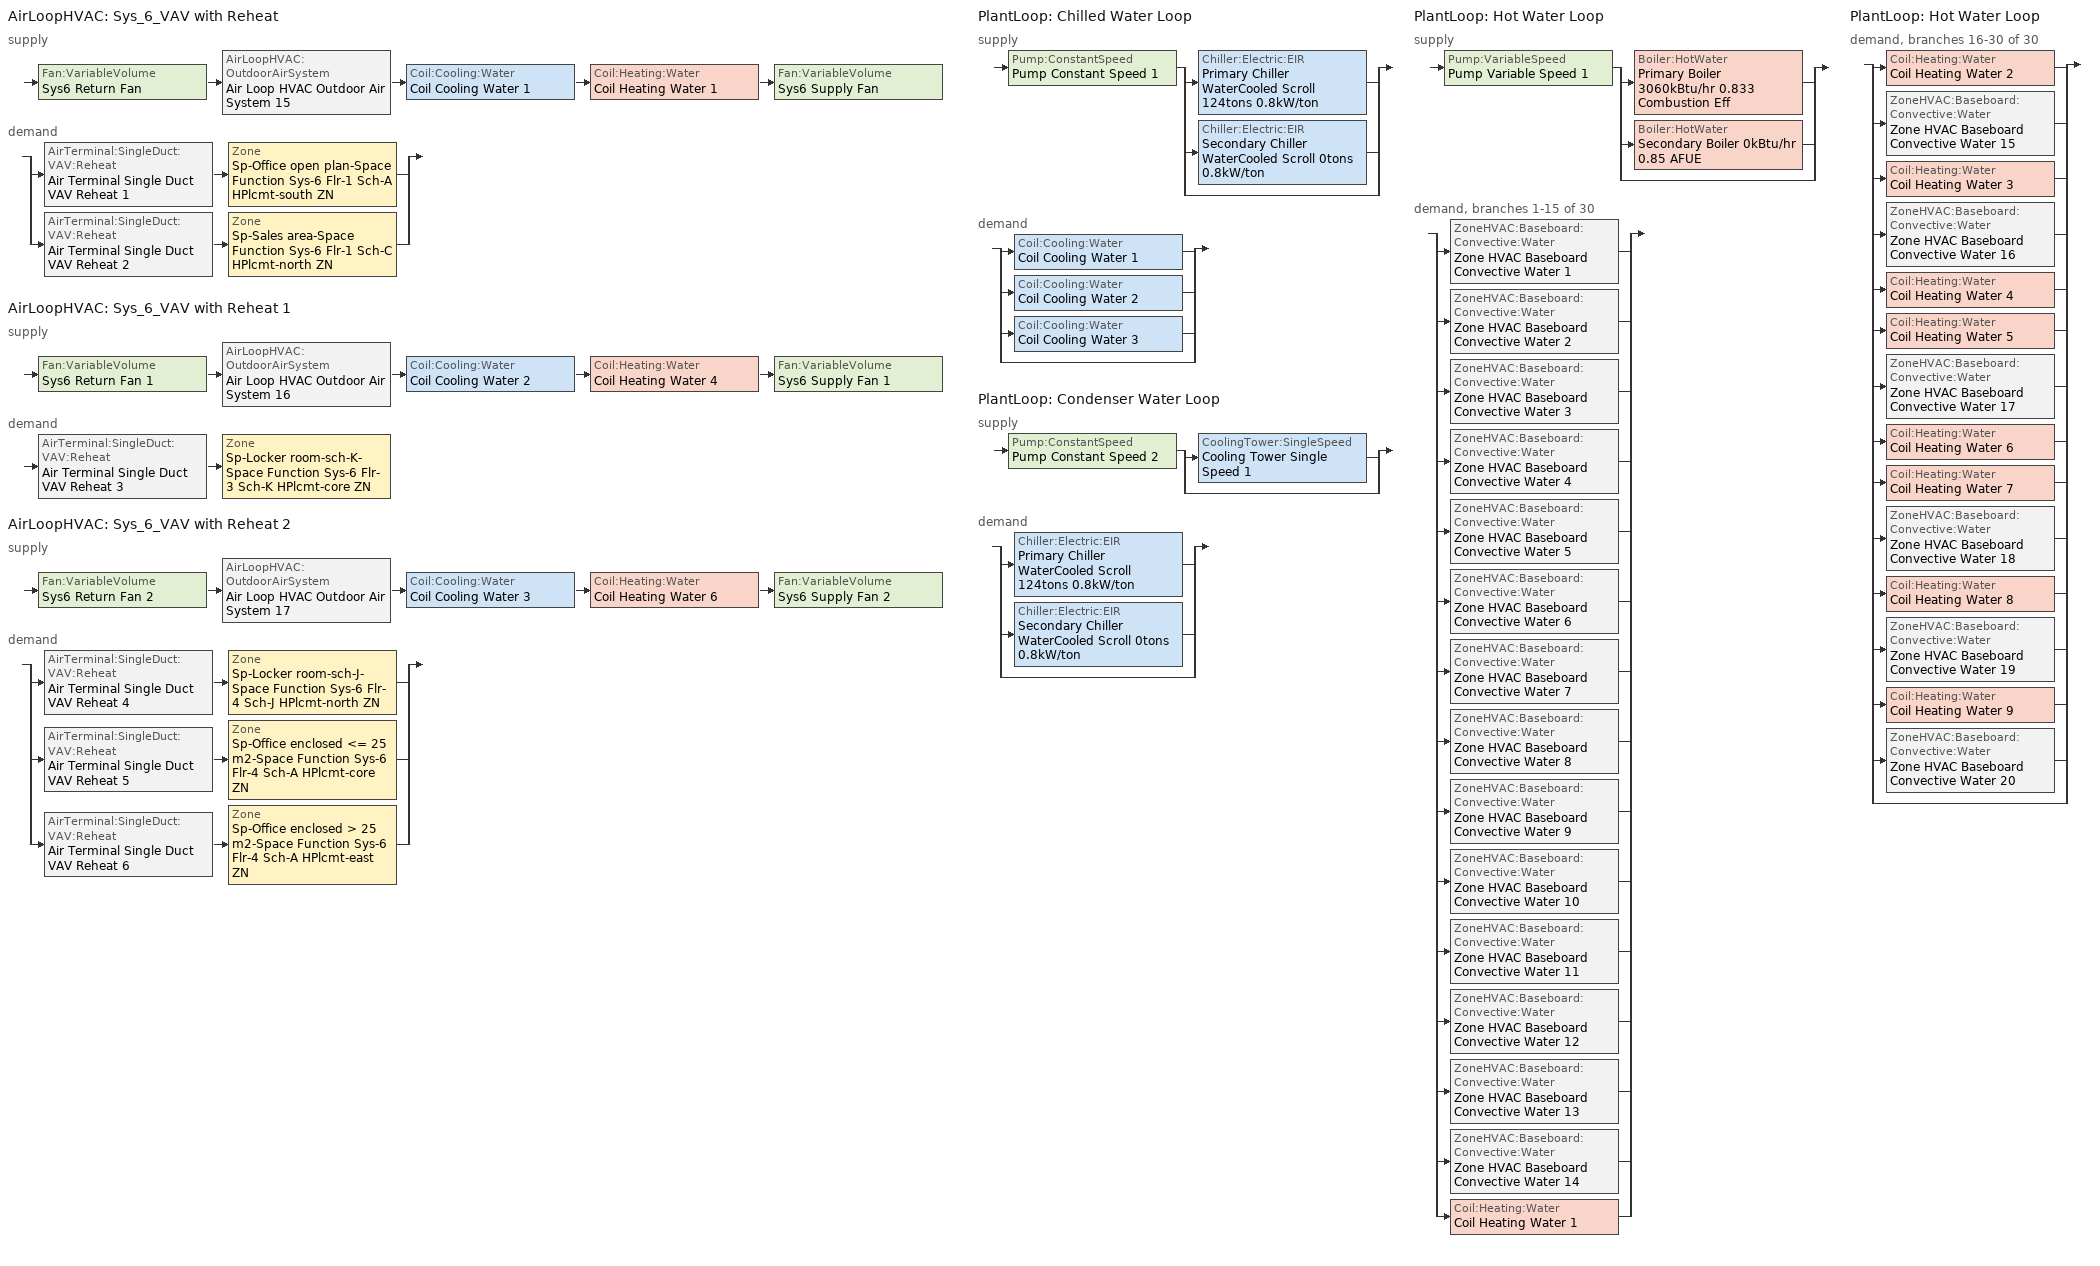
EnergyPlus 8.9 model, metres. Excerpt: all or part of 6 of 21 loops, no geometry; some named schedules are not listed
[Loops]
AirLoopHVAC 'Sys_6_VAV with Reheat'
 supply: Fan:VariableVolume 'Sys6 Return Fan' > AirLoopHVAC:OutdoorAirSystem 'Air Loop HVAC Outdoor Air System 15' > Coil:Cooling:Water 'Coil Cooling Water 1' > Coil:Heating:Water 'Coil Heating Water 1' > Fan:VariableVolume 'Sys6 Supply Fan'
 demand: split
  | AirTerminal:SingleDuct:VAV:Reheat 'Air Terminal Single Duct VAV Reheat 1' > Zone 'Sp-Office open plan-Space Function Sys-6 Flr-1 Sch-A HPlcmt-south ZN'
  | AirTerminal:SingleDuct:VAV:Reheat 'Air Terminal Single Duct VAV Reheat 2' > Zone 'Sp-Sales area-Space Function Sys-6 Flr-1 Sch-C HPlcmt-north ZN'
AirLoopHVAC 'Sys_6_VAV with Reheat 1'
 supply: Fan:VariableVolume 'Sys6 Return Fan 1' > AirLoopHVAC:OutdoorAirSystem 'Air Loop HVAC Outdoor Air System 16' > Coil:Cooling:Water 'Coil Cooling Water 2' > Coil:Heating:Water 'Coil Heating Water 4' > Fan:VariableVolume 'Sys6 Supply Fan 1'
 demand: AirTerminal:SingleDuct:VAV:Reheat 'Air Terminal Single Duct VAV Reheat 3' > Zone 'Sp-Locker room-sch-K-Space Function Sys-6 Flr-3 Sch-K HPlcmt-core ZN'
AirLoopHVAC 'Sys_6_VAV with Reheat 2'
 supply: Fan:VariableVolume 'Sys6 Return Fan 2' > AirLoopHVAC:OutdoorAirSystem 'Air Loop HVAC Outdoor Air System 17' > Coil:Cooling:Water 'Coil Cooling Water 3' > Coil:Heating:Water 'Coil Heating Water 6' > Fan:VariableVolume 'Sys6 Supply Fan 2'
 demand: split
  | AirTerminal:SingleDuct:VAV:Reheat 'Air Terminal Single Duct VAV Reheat 4' > Zone 'Sp-Locker room-sch-J-Space Function Sys-6 Flr-4 Sch-J HPlcmt-north ZN'
  | AirTerminal:SingleDuct:VAV:Reheat 'Air Terminal Single Duct VAV Reheat 5' > Zone 'Sp-Office enclosed <= 25 m2-Space Function Sys-6 Flr-4 Sch-A HPlcmt-core ZN'
  | AirTerminal:SingleDuct:VAV:Reheat 'Air Terminal Single Duct VAV Reheat 6' > Zone 'Sp-Office enclosed > 25 m2-Space Function Sys-6 Flr-4 Sch-A HPlcmt-east ZN'
PlantLoop 'Chilled Water Loop'
 supply: Pump:ConstantSpeed 'Pump Constant Speed 1' > split
  | Chiller:Electric:EIR 'Primary Chiller WaterCooled Scroll 124tons 0.8kW/ton'
  | Chiller:Electric:EIR 'Secondary Chiller WaterCooled Scroll 0tons 0.8kW/ton'
  | bypass
 demand: split
  | Coil:Cooling:Water 'Coil Cooling Water 1'
  | Coil:Cooling:Water 'Coil Cooling Water 2'
  | Coil:Cooling:Water 'Coil Cooling Water 3'
  | bypass
PlantLoop 'Condenser Water Loop'
 supply: Pump:ConstantSpeed 'Pump Constant Speed 2' > split
  | CoolingTower:SingleSpeed 'Cooling Tower Single Speed 1'
  | bypass
 demand: split
  | Chiller:Electric:EIR 'Primary Chiller WaterCooled Scroll 124tons 0.8kW/ton'
  | Chiller:Electric:EIR 'Secondary Chiller WaterCooled Scroll 0tons 0.8kW/ton'
  | bypass
PlantLoop 'Hot Water Loop'
 supply: Pump:VariableSpeed 'Pump Variable Speed 1' > split
  | Boiler:HotWater 'Primary Boiler 3060kBtu/hr 0.833 Combustion Eff'
  | Boiler:HotWater 'Secondary Boiler 0kBtu/hr 0.85 AFUE'
  | bypass
 demand, branches 1-15 of 30: split
  | ZoneHVAC:Baseboard:Convective:Water 'Zone HVAC Baseboard Convective Water 1'
  | ZoneHVAC:Baseboard:Convective:Water 'Zone HVAC Baseboard Convective Water 2'
  | ZoneHVAC:Baseboard:Convective:Water 'Zone HVAC Baseboard Convective Water 3'
  | ZoneHVAC:Baseboard:Convective:Water 'Zone HVAC Baseboard Convective Water 4'
  | ZoneHVAC:Baseboard:Convective:Water 'Zone HVAC Baseboard Convective Water 5'
  | ZoneHVAC:Baseboard:Convective:Water 'Zone HVAC Baseboard Convective Water 6'
  | ZoneHVAC:Baseboard:Convective:Water 'Zone HVAC Baseboard Convective Water 7'
  | ZoneHVAC:Baseboard:Convective:Water 'Zone HVAC Baseboard Convective Water 8'
  | ZoneHVAC:Baseboard:Convective:Water 'Zone HVAC Baseboard Convective Water 9'
  | ZoneHVAC:Baseboard:Convective:Water 'Zone HVAC Baseboard Convective Water 10'
  | ZoneHVAC:Baseboard:Convective:Water 'Zone HVAC Baseboard Convective Water 11'
  | ZoneHVAC:Baseboard:Convective:Water 'Zone HVAC Baseboard Convective Water 12'
  | ZoneHVAC:Baseboard:Convective:Water 'Zone HVAC Baseboard Convective Water 13'
  | ZoneHVAC:Baseboard:Convective:Water 'Zone HVAC Baseboard Convective Water 14'
  | Coil:Heating:Water 'Coil Heating Water 1'
PlantLoop 'Hot Water Loop'
 demand, branches 16-30 of 30: split
  | Coil:Heating:Water 'Coil Heating Water 2'
  | ZoneHVAC:Baseboard:Convective:Water 'Zone HVAC Baseboard Convective Water 15'
  | Coil:Heating:Water 'Coil Heating Water 3'
  | ZoneHVAC:Baseboard:Convective:Water 'Zone HVAC Baseboard Convective Water 16'
  | Coil:Heating:Water 'Coil Heating Water 4'
  | Coil:Heating:Water 'Coil Heating Water 5'
  | ZoneHVAC:Baseboard:Convective:Water 'Zone HVAC Baseboard Convective Water 17'
  | Coil:Heating:Water 'Coil Heating Water 6'
  | Coil:Heating:Water 'Coil Heating Water 7'
  | ZoneHVAC:Baseboard:Convective:Water 'Zone HVAC Baseboard Convective Water 18'
  | Coil:Heating:Water 'Coil Heating Water 8'
  | ZoneHVAC:Baseboard:Convective:Water 'Zone HVAC Baseboard Convective Water 19'
  | Coil:Heating:Water 'Coil Heating Water 9'
  | ZoneHVAC:Baseboard:Convective:Water 'Zone HVAC Baseboard Convective Water 20'
  | bypass
[ZoneControl:Thermostat] Control Object Type 1=ThermostatSetpoint:DualSetpoint
Name | Zone or ZoneList | Control Type Schedule | Control Name 1
Sp-Locker room-sch-J-Space Function Sys-6 Flr-4 Sch-J HPlcmt-north ZN Thermostat | Sp-Locker room-sch-J-Space Function Sys-6 Flr-4 Sch-J HPlcmt-north ZN | Sp-Locker room-sch-J-Space Function Sys-6 Flr-4 Sch-J HPlcmt-north ZN Thermostat Schedule | Space Function Locker room-sch-J Thermostat 2
Sp-Locker room-sch-K-Space Function Sys-6 Flr-3 Sch-K HPlcmt-core ZN Thermostat | Sp-Locker room-sch-K-Space Function Sys-6 Flr-3 Sch-K HPlcmt-core ZN | Sp-Locker room-sch-K-Space Function Sys-6 Flr-3 Sch-K HPlcmt-core ZN Thermostat Schedule | Space Function Locker room-sch-K Thermostat 2
Sp-Office enclosed <= 25 m2-Space Function Sys-6 Flr-4 Sch-A HPlcmt-core ZN Thermostat | Sp-Office enclosed <= 25 m2-Space Function Sys-6 Flr-4 Sch-A HPlcmt-core ZN | Sp-Office enclosed <= 25 m2-Space Function Sys-6 Flr-4 Sch-A HPlcmt-core ZN Thermostat Schedule | Space Function Office enclosed <= 25 m2 Thermostat 2
Sp-Office enclosed > 25 m2-Space Function Sys-6 Flr-4 Sch-A HPlcmt-east ZN Thermostat | Sp-Office enclosed > 25 m2-Space Function Sys-6 Flr-4 Sch-A HPlcmt-east ZN | Sp-Office enclosed > 25 m2-Space Function Sys-6 Flr-4 Sch-A HPlcmt-east ZN Thermostat Schedule | Space Function Office enclosed > 25 m2 Thermostat 2
Sp-Office open plan-Space Function Sys-6 Flr-1 Sch-A HPlcmt-south ZN Thermostat | Sp-Office open plan-Space Function Sys-6 Flr-1 Sch-A HPlcmt-south ZN | Sp-Office open plan-Space Function Sys-6 Flr-1 Sch-A HPlcmt-south ZN Thermostat Schedule | Space Function Office open plan Thermostat 2
Sp-Sales area-Space Function Sys-6 Flr-1 Sch-C HPlcmt-north ZN Thermostat | Sp-Sales area-Space Function Sys-6 Flr-1 Sch-C HPlcmt-north ZN | Sp-Sales area-Space Function Sys-6 Flr-1 Sch-C HPlcmt-north ZN Thermostat Schedule | Space Function Sales area Thermostat 2
[ThermostatSetpoint:DualSetpoint]
Name | Heating Setpoint Temperature Schedule | Cooling Setpoint Temperature Schedule
Space Function Locker room-sch-J Thermostat 2 | NECB-J-Thermostat Setpoint-Heating | NECB-J-Thermostat Setpoint-Cooling
Space Function Locker room-sch-K Thermostat 2 | NECB-K-Thermostat Setpoint-Heating | NECB-K-Thermostat Setpoint-Cooling
Space Function Office enclosed <= 25 m2 Thermostat 2; Space Function Office enclosed > 25 m2 Thermostat 2; Space Function Office open plan Thermostat 2 | NECB-A-Thermostat Setpoint-Heating | NECB-A-Thermostat Setpoint-Cooling
Space Function Sales area Thermostat 2 | NECB-C-Thermostat Setpoint-Heating | NECB-C-Thermostat Setpoint-Cooling
[AirTerminal:SingleDuct:VAV:Reheat] Availability Schedule=Always On Discrete; Maximum Air Flow Rate {m3/s}=Autosize; Zone Minimum Air Flow Input Method=Constant; Constant Minimum Air Flow Fraction=0.3; Maximum Hot Water or Steam Flow Rate {m3/s}=Autosize; Minimum Hot Water or Steam Flow Rate {m3/s}=0; Convergence Tolerance=0.001; Damper Heating Action=Normal; Maximum Flow per Zone Floor Area During Reheat {m3/s-m2}=Autocalculate
Name | Fixed Minimum Air Flow Rate {m3/s} | Reheat Coil | Maximum Flow Fraction During Reheat | Maximum Reheat Air Temperature {C}
Air Terminal Single Duct VAV Reheat 4 | 3.75 | Coil Heating Water 7 | 0.5 | 43
Air Terminal Single Duct VAV Reheat 3 | 5 | Coil Heating Water 5 | Autocalculate | 18
Air Terminal Single Duct VAV Reheat 5 | 5 | Coil Heating Water 8 | 0.5 | 43
Air Terminal Single Duct VAV Reheat 6 | 3.75 | Coil Heating Water 9 | 0.5 | 43
Air Terminal Single Duct VAV Reheat 1 | 3.75 | Coil Heating Water 2 | 0.5 | 43
Air Terminal Single Duct VAV Reheat 2 | 3.75 | Coil Heating Water 3 | 0.5 | 43
[Coil:Heating:Water] Availability Schedule=Always On Discrete; U-Factor Times Area Value {W/K}=Autosize; Maximum Water Flow Rate {m3/s}=Autosize; Rated Inlet Water Temperature {C}=82.2; Rated Inlet Air Temperature {C}=16.6; Rated Outlet Water Temperature {C}=71.1; Rated Outlet Air Temperature {C}=32.2; Rated Ratio for Air and Water Convection=0.5
Name | Performance Input Method | Rated Capacity {W}
Coil Heating Water 7; Coil Heating Water 8; Coil Heating Water 9; Coil Heating Water 2; Coil Heating Water 3; Coil Heating Water 1; Coil Heating Water 4; Coil Heating Water 6 | UFactorTimesAreaAndDesignWaterFlowRate | Autosize
Coil Heating Water 5 | NominalCapacity | 5715
[ZoneHVAC:Baseboard:Convective:Water] Availability Schedule=Always On Discrete; Heating Design Capacity Method=HeatingDesignCapacity; Heating Design Capacity {W}=Autosize; Heating Design Capacity Per Floor Area {W/m2}=0; Fraction of Autosized Heating Design Capacity=0.8; U-Factor Times Area Value {W/K}=Autosize; Maximum Water Flow Rate {m3/s}=Autosize; Convergence Tolerance=0.001
Zone HVAC Baseboard Convective Water 18; Zone HVAC Baseboard Convective Water 17; Zone HVAC Baseboard Convective Water 10; Zone HVAC Baseboard Convective Water 1; Zone HVAC Baseboard Convective Water 19; Zone HVAC Baseboard Convective Water 20; Zone HVAC Baseboard Convective Water 15; Zone HVAC Baseboard Convective Water 13; Zone HVAC Baseboard Convective Water 16; Zone HVAC Baseboard Convective Water 2; Zone HVAC Baseboard Convective Water 5; Zone HVAC Baseboard Convective Water 11; Zone HVAC Baseboard Convective Water 3; Zone HVAC Baseboard Convective Water 14; Zone HVAC Baseboard Convective Water 12; Zone HVAC Baseboard Convective Water 6; Zone HVAC Baseboard Convective Water 7; Zone HVAC Baseboard Convective Water 8; Zone HVAC Baseboard Convective Water 9; Zone HVAC Baseboard Convective Water 4
[Zone equipment]
Sp-Locker room-sch-J-Space Function Sys-6 Flr-4 Sch-J HPlcmt-north ZN: Air Terminal Single Duct VAV Reheat 4, Zone HVAC Baseboard Convective Water 18
Sp-Locker room-sch-K-Space Function Sys-6 Flr-3 Sch-K HPlcmt-core ZN: Air Terminal Single Duct VAV Reheat 3, Zone HVAC Baseboard Convective Water 17
Sp-Office enclosed <= 25 m2-Space Function Sys-6 Flr-4 Sch-A HPlcmt-core ZN: Air Terminal Single Duct VAV Reheat 5, Zone HVAC Baseboard Convective Water 19
Sp-Office enclosed > 25 m2-Space Function Sys-6 Flr-4 Sch-A HPlcmt-east ZN: Air Terminal Single Duct VAV Reheat 6, Zone HVAC Baseboard Convective Water 20
Sp-Office open plan-Space Function Sys-6 Flr-1 Sch-A HPlcmt-south ZN: Air Terminal Single Duct VAV Reheat 1, Zone HVAC Baseboard Convective Water 15
Sp-Sales area-Space Function Sys-6 Flr-1 Sch-C HPlcmt-north ZN: Air Terminal Single Duct VAV Reheat 2, Zone HVAC Baseboard Convective Water 16
[Sizing:Zone] Zone Cooling Design Supply Air Temperature Input Method=SupplyAirTemperature; Zone Cooling Design Supply Air Temperature {C}=13; Zone Cooling Design Supply Air Temperature Difference {deltaC}=11.11; Zone Heating Design Supply Air Temperature Input Method=SupplyAirTemperature; Zone Heating Design Supply Air Temperature {C}=43; Zone Heating Design Supply Air Temperature Difference {deltaC}=11.11; Zone Cooling Design Supply Air Humidity Ratio {kgWater/kgDryAir}=0.0085; Zone Heating Design Supply Air Humidity Ratio {kgWater/kgDryAir}=0.008; Zone Heating Sizing Factor=1.3; Zone Cooling Sizing Factor=1.1; Cooling Design Air Flow Method=DesignDay; Cooling Design Air Flow Rate {m3/s}=0; Cooling Minimum Air Flow per Zone Floor Area {m3/s-m2}=0.000762; Cooling Minimum Air Flow {m3/s}=0; Cooling Minimum Air Flow Fraction=0; Heating Design Air Flow Method=DesignDay; Heating Design Air Flow Rate {m3/s}=0; Heating Maximum Air Flow per Zone Floor Area {m3/s-m2}=0.002032; Heating Maximum Air Flow {m3/s}=0.141576; Heating Maximum Air Flow Fraction=0.3; Account for Dedicated Outdoor Air System=No
Name | Design Specification Outdoor Air Object | Design Specification Zone Air Distribution Object
Sp-Locker room-sch-J-Space Function Sys-6 Flr-4 Sch-J HPlcmt-north ZN | Space Function Locker room-sch-J Ventilation | Sp-Locker room-sch-J-Space Function Sys-6 Flr-4 Sch-J HPlcmt-north ZN Design Spec Zone Air Dist
Sp-Locker room-sch-K-Space Function Sys-6 Flr-3 Sch-K HPlcmt-core ZN | Space Function Locker room-sch-K Ventilation | Sp-Locker room-sch-K-Space Function Sys-6 Flr-3 Sch-K HPlcmt-core ZN Design Spec Zone Air Dist
Sp-Office enclosed <= 25 m2-Space Function Sys-6 Flr-4 Sch-A HPlcmt-core ZN | Space Function Office enclosed <= 25 m2 Ventilation | Sp-Office enclosed <= 25 m2-Space Function Sys-6 Flr-4 Sch-A HPlcmt-core ZN Design Spec Zone Air Dist
Sp-Office enclosed > 25 m2-Space Function Sys-6 Flr-4 Sch-A HPlcmt-east ZN | Space Function Office enclosed > 25 m2 Ventilation | Sp-Office enclosed > 25 m2-Space Function Sys-6 Flr-4 Sch-A HPlcmt-east ZN Design Spec Zone Air Dist
Sp-Office open plan-Space Function Sys-6 Flr-1 Sch-A HPlcmt-south ZN | Space Function Office open plan Ventilation | Sp-Office open plan-Space Function Sys-6 Flr-1 Sch-A HPlcmt-south ZN Design Spec Zone Air Dist
Sp-Sales area-Space Function Sys-6 Flr-1 Sch-C HPlcmt-north ZN | Space Function Sales area Ventilation | Sp-Sales area-Space Function Sys-6 Flr-1 Sch-C HPlcmt-north ZN Design Spec Zone Air Dist
[DesignSpecification:ZoneAirDistribution] Zone Air Distribution Effectiveness in Cooling Mode=1; Zone Air Distribution Effectiveness in Heating Mode=1
Sp-Locker room-sch-J-Space Function Sys-6 Flr-4 Sch-J HPlcmt-north ZN Design Spec Zone Air Dist; Sp-Locker room-sch-K-Space Function Sys-6 Flr-3 Sch-K HPlcmt-core ZN Design Spec Zone Air Dist; Sp-Office enclosed <= 25 m2-Space Function Sys-6 Flr-4 Sch-A HPlcmt-core ZN Design Spec Zone Air Dist; Sp-Office enclosed > 25 m2-Space Function Sys-6 Flr-4 Sch-A HPlcmt-east ZN Design Spec Zone Air Dist; Sp-Office open plan-Space Function Sys-6 Flr-1 Sch-A HPlcmt-south ZN Design Spec Zone Air Dist; Sp-Sales area-Space Function Sys-6 Flr-1 Sch-C HPlcmt-north ZN Design Spec Zone Air Dist
[Controller:MechanicalVentilation] Demand Controlled Ventilation=No; System Outdoor Air Method=ZoneSum
Name | Availability Schedule | Zone Name 1 | Design Specification Outdoor Air Object Name 1 | Design Specification Zone Air Distribution Object Name 1 | Zone Name 2 | Design Specification Outdoor Air Object Name 2 | Design Specification Zone Air Distribution Object Name 2 | Zone Name 3 | Design Specification Outdoor Air Object Name 3 | Design Specification Zone Air Distribution Object Name 3
Controller Mechanical Ventilation 17 | Sys_6_VAV with Reheat 2 Occ Sch | Sp-Locker room-sch-J-Space Function Sys-6 Flr-4 Sch-J HPlcmt-north ZN | Space Function Locker room-sch-J Ventilation | Sp-Locker room-sch-J-Space Function Sys-6 Flr-4 Sch-J HPlcmt-north ZN Design Spec Zone Air Dist | Sp-Office enclosed <= 25 m2-Space Function Sys-6 Flr-4 Sch-A HPlcmt-core ZN | Space Function Office enclosed <= 25 m2 Ventilation | Sp-Office enclosed <= 25 m2-Space Function Sys-6 Flr-4 Sch-A HPlcmt-core ZN Design Spec Zone Air Dist | Sp-Office enclosed > 25 m2-Space Function Sys-6 Flr-4 Sch-A HPlcmt-east ZN | Space Function Office enclosed > 25 m2 Ventilation | Sp-Office enclosed > 25 m2-Space Function Sys-6 Flr-4 Sch-A HPlcmt-east ZN Design Spec Zone Air Dist
Controller Mechanical Ventilation 16 | Sys_6_VAV with Reheat 1 Occ Sch | Sp-Locker room-sch-K-Space Function Sys-6 Flr-3 Sch-K HPlcmt-core ZN | Space Function Locker room-sch-K Ventilation | Sp-Locker room-sch-K-Space Function Sys-6 Flr-3 Sch-K HPlcmt-core ZN Design Spec Zone Air Dist
Controller Mechanical Ventilation 15 | Sys_6_VAV with Reheat Occ Sch | Sp-Office open plan-Space Function Sys-6 Flr-1 Sch-A HPlcmt-south ZN | Space Function Office open plan Ventilation | Sp-Office open plan-Space Function Sys-6 Flr-1 Sch-A HPlcmt-south ZN Design Spec Zone Air Dist | Sp-Sales area-Space Function Sys-6 Flr-1 Sch-C HPlcmt-north ZN | Space Function Sales area Ventilation | Sp-Sales area-Space Function Sys-6 Flr-1 Sch-C HPlcmt-north ZN Design Spec Zone Air Dist
[DesignSpecification:OutdoorAir] Outdoor Air Method=Sum; Outdoor Air Flow per Person {m3/s-person}=0; Outdoor Air Flow per Zone {m3/s}=0; Outdoor Air Flow Air Changes per Hour {1/hr}=0
Name | Outdoor Air Flow per Zone Floor Area {m3/s-m2}
Space Function Locker room-sch-J Ventilation; Space Function Locker room-sch-K Ventilation | 0.00127
Space Function Office enclosed <= 25 m2 Ventilation; Space Function Office enclosed > 25 m2 Ventilation; Space Function Office open plan Ventilation | 0.00042164
Space Function Sales area Ventilation | 0.0011684
[AirLoopHVAC] Design Supply Air Flow Rate {m3/s}=AutoSize
Sys_6_VAV with Reheat; Sys_6_VAV with Reheat 1; Sys_6_VAV with Reheat 2
[Sizing:System] Type of Load to Size On=Sensible; Design Outdoor Air Flow Rate {m3/s}=Autosize; Central Heating Maximum System Air Flow Ratio=0.3; Preheat Design Temperature {C}=7; Preheat Design Humidity Ratio {kgWater/kgDryAir}=0.008; Precool Design Temperature {C}=12.8; Precool Design Humidity Ratio {kgWater/kgDryAir}=0.008; Central Cooling Design Supply Air Temperature {C}=13; Central Heating Design Supply Air Temperature {C}=13.1; Type of Zone Sum to Use=NonCoincident; 100% Outdoor Air in Cooling=No; 100% Outdoor Air in Heating=No; Central Cooling Design Supply Air Humidity Ratio {kgWater/kgDryAir}=0.0085; Central Heating Design Supply Air Humidity Ratio {kgWater/kgDryAir}=0.008; Cooling Supply Air Flow Rate Method=DesignDay; Cooling Supply Air Flow Rate {m3/s}=0; Cooling Supply Air Flow Rate Per Floor Area {m3/s-m2}=0.00996765; Cooling Fraction of Autosized Cooling Supply Air Flow Rate=1; Cooling Supply Air Flow Rate Per Unit Cooling Capacity {m3/s-W}=3.94755e-05; Heating Supply Air Flow Rate Method=DesignDay; Heating Supply Air Flow Rate {m3/s}=0; Heating Supply Air Flow Rate Per Floor Area {m3/s-m2}=0.00996765; Heating Fraction of Autosized Heating Supply Air Flow Rate=1; Heating Fraction of Autosized Cooling Supply Air Flow Rate=1; Heating Supply Air Flow Rate Per Unit Heating Capacity {m3/s-W}=3.15882e-05; System Outdoor Air Method=ZoneSum; Zone Maximum Outdoor Air Fraction=1; Cooling Design Capacity Method=CoolingDesignCapacity; Cooling Design Capacity {W}=Autosize; Cooling Design Capacity Per Floor Area {W/m2}=234.7; Fraction of Autosized Cooling Design Capacity=1; Heating Design Capacity Method=HeatingDesignCapacity; Heating Design Capacity {W}=Autosize; Heating Design Capacity Per Floor Area {W/m2}=157; Fraction of Autosized Heating Design Capacity=1; Central Cooling Capacity Control Method=OnOff
Sys_6_VAV with Reheat; Sys_6_VAV with Reheat 1; Sys_6_VAV with Reheat 2
[Controller:OutdoorAir] Minimum Outdoor Air Flow Rate {m3/s}=Autosize; Maximum Outdoor Air Flow Rate {m3/s}=Autosize; Economizer Control Type=DifferentialEnthalpy; Economizer Control Action Type=ModulateFlow; Lockout Type=NoLockout; Minimum Limit Type=FixedMinimum; High Humidity Control=No; Control High Indoor Humidity Based on Outdoor Humidity Ratio=Yes; Heat Recovery Bypass Control Type=BypassWhenOAFlowGreaterThanMinimum
Name | Minimum Outdoor Air Schedule | Mechanical Ventilation Controller
Controller Outdoor Air 15 | Sys_6_VAV with Reheat Occ Sch | Controller Mechanical Ventilation 15
Controller Outdoor Air 16 | Sys_6_VAV with Reheat 1 Occ Sch | Controller Mechanical Ventilation 16
Controller Outdoor Air 17 | Sys_6_VAV with Reheat 2 Occ Sch | Controller Mechanical Ventilation 17
[HeatExchanger:AirToAir:SensibleAndLatent] Availability Schedule=Always On Discrete; Nominal Supply Air Flow Rate {m3/s}=Autosize; Sensible Effectiveness at 100% Heating Air Flow=0.5; Latent Effectiveness at 100% Heating Air Flow=0.5; Sensible Effectiveness at 75% Heating Air Flow=0.5; Latent Effectiveness at 75% Heating Air Flow=0.5; Sensible Effectiveness at 100% Cooling Air Flow=0.5; Latent Effectiveness at 100% Cooling Air Flow=0.5; Sensible Effectiveness at 75% Cooling Air Flow=0.5; Latent Effectiveness at 75% Cooling Air Flow=0.5; Supply Air Outlet Temperature Control=Yes; Heat Exchanger Type=Rotary; Frost Control Type=ExhaustOnly; Threshold Temperature {C}=-23.3; Initial Defrost Time Fraction=0.167; Rate of Defrost Time Fraction Increase {1/K}=1.44; Economizer Lockout=Yes
Name | Nominal Electric Power {W}
Sys_6_VAV with Reheat ERV | 2189.1
Sys_6_VAV with Reheat 1 ERV | 2328.06
Sys_6_VAV with Reheat 2 ERV | 3082.1
[SetpointManager:OutdoorAirPretreat] Control Variable=Temperature; Minimum Setpoint Temperature {C}=-99; Maximum Setpoint Temperature {C}=99; Minimum Setpoint Humidity Ratio {kgWater/kgDryAir}=1e-05; Maximum Setpoint Humidity Ratio {kgWater/kgDryAir}=1
Setpoint Manager Outdoor Air Pretreat 15; Setpoint Manager Outdoor Air Pretreat 16; Setpoint Manager Outdoor Air Pretreat 17
[SetpointManager:MixedAir] Control Variable=Temperature
Node 255 OS Default SPM; Node 254 OS Default SPM; Node 253 OS Default SPM; Node 252 OS Default SPM; Node 283 OS Default SPM; Node 282 OS Default SPM; Node 281 OS Default SPM; Node 280 OS Default SPM; Node 304 OS Default SPM; Node 303 OS Default SPM; Node 302 OS Default SPM; Node 301 OS Default SPM
[Controller:WaterCoil] Control Variable=Temperature; Actuator Variable=Flow; Maximum Actuated Flow {m3/s}=Autosize; Minimum Actuated Flow {m3/s}=0
Name | Action | Controller Convergence Tolerance {deltaC}
Controller Water Coil 2; Controller Water Coil 6; Controller Water Coil 9 | Reverse | Autosize
Controller Water Coil 1; Controller Water Coil 5; Controller Water Coil 8 | Normal | 0.0001
[Fan:VariableVolume] Maximum Flow Rate {m3/s}=AutoSize; Fan Power Minimum Flow Rate Input Method=Fraction; Fan Power Minimum Air Flow Rate {m3/s}=0; Motor In Airstream Fraction=1; Fan Power Coefficient 5=0
Name | Availability Schedule | Fan Total Efficiency | Pressure Rise {Pa} | Fan Power Minimum Flow Fraction | Motor Efficiency | Fan Power Coefficient 1 | Fan Power Coefficient 2 | Fan Power Coefficient 3 | Fan Power Coefficient 4
Sys6 Return Fan | Sys_6_VAV with Reheat Occ Sch | 0.299975 | 250 | 0.68 | 0.4615 | -2.4176 | 9.5874 | -11.559 | 5.4009
Sys6 Supply Fan | Sys_6_VAV with Reheat Occ Sch | 0.549965 | 1000 | 0.68 | 0.8461 | -2.4176 | 9.5874 | -11.559 | 5.4009
Sys6 Return Fan 1 | Sys_6_VAV with Reheat 1 Occ Sch | 0.299975 | 250 | 0.68 | 0.4615 | -2.4176 | 9.5874 | -11.559 | 5.4009
Sys6 Supply Fan 1 | Sys_6_VAV with Reheat 1 Occ Sch | 0.549965 | 1000 | 0.68 | 0.8461 | -2.4176 | 9.5874 | -11.559 | 5.4009
Sys6 Return Fan 2 | Sys_6_VAV with Reheat 2 Occ Sch | 0.299975 | 250 | 0.68 | 0.4615 | -2.4176 | 9.5874 | -11.559 | 5.4009
Sys6 Supply Fan 2 | Sys_6_VAV with Reheat 2 Occ Sch | 0.549965 | 1000 | 0.5 | 0.8461 | -4.1457 | 16.803 | -19.471 | 7.8488
[Coil:Cooling:Water] Availability Schedule=Always On Discrete; Design Water Flow Rate {m3/s}=Autosize; Design Air Flow Rate {m3/s}=Autosize; Design Inlet Water Temperature {C}=Autosize; Design Inlet Air Temperature {C}=Autosize; Design Outlet Air Temperature {C}=Autosize; Design Inlet Air Humidity Ratio {kgWater/kgDryAir}=Autosize; Design Outlet Air Humidity Ratio {kgWater/kgDryAir}=Autosize; Type of Analysis=SimpleAnalysis; Heat Exchanger Configuration=CrossFlow
Coil Cooling Water 1; Coil Cooling Water 2; Coil Cooling Water 3
[SetpointManager:Scheduled] Control Variable=Temperature
Name | Schedule
Setpoint Manager Scheduled 3 | Supply Air Temp
Setpoint Manager Scheduled 4 | Supply Air Temp 1
Setpoint Manager Scheduled 5 | Supply Air Temp 2
Setpoint Manager Scheduled 1 | CHW Temp
Setpoint Manager Scheduled 2 | CW Temp
[PlantLoop] Fluid Type=Water; Maximum Loop Temperature {C}=100; Minimum Loop Temperature {C}=0; Maximum Loop Flow Rate {m3/s}=Autosize; Minimum Loop Flow Rate {m3/s}=0; Plant Loop Volume {m3}=Autocalculate; Load Distribution Scheme=Optimal; Plant Loop Demand Calculation Scheme=SingleSetpoint
Name | Plant Equipment Operation Scheme
Chilled Water Loop | Chilled Water Loop Operation Schemes
Condenser Water Loop | Condenser Water Loop Operation Schemes
Hot Water Loop | Hot Water Loop Operation Schemes
[Sizing:Plant] Sizing Option=NonCoincident; Zone Timesteps in Averaging Window=1; Coincident Sizing Factor Mode=None
Name | Loop Type | Design Loop Exit Temperature {C} | Loop Design Temperature Difference {deltaC}
Chilled Water Loop | Cooling | 7 | 6
Condenser Water Loop | Condenser | 29 | 6
Hot Water Loop | Heating | 82 | 16
[Pump:ConstantSpeed] Design Flow Rate {m3/s}=Autosize; Design Pump Head {Pa}=179352; Design Power Consumption {W}=Autosize; Fraction of Motor Inefficiencies to Fluid Stream=0; Pump Control Type=Intermittent; Design Power Sizing Method=PowerPerFlowPerPressure; Design Electric Power per Unit Flow Rate {W/(m3/s)}=348701.1; Design Shaft Power per Unit Flow Rate per Unit Head=1.28205
Name | Motor Efficiency
Pump Constant Speed 1 | 0.917
Pump Constant Speed 2 | 0.924
[Chiller:Electric:EIR] Reference Leaving Chilled Water Temperature {C}=6.67; Reference Entering Condenser Fluid Temperature {C}=29.4; Reference Chilled Water Flow Rate {m3/s}=Autosize; Reference Condenser Fluid Flow Rate {m3/s}=Autosize; Cooling Capacity Function of Temperature Curve=WaterCooled_Scroll_CAPFT_NECB2011; Electric Input to Cooling Output Ratio Function of Temperature Curve=WaterCooled_Scroll_EIRFT_NECB2011; Electric Input to Cooling Output Ratio Function of Part Load Ratio Curve=WaterCooled_Scroll_EIRFPLR_NECB2011; Minimum Part Load Ratio=0.25; Maximum Part Load Ratio=1; Optimum Part Load Ratio=1; Minimum Unloading Ratio=0.25; Condenser Type=WaterCooled; Condenser Fan Power Ratio {W/W}=0; Fraction of Compressor Electric Consumption Rejected by Condenser=1; Leaving Chilled Water Lower Temperature Limit {C}=2; Chiller Flow Mode=LeavingSetpointModulated; Sizing Factor=1
Name | Reference Capacity {W} | Reference COP {W/W}
Primary Chiller WaterCooled Scroll 124tons 0.8kW/ton | 434381 | 4.54393
Secondary Chiller WaterCooled Scroll 0tons 0.8kW/ton | 0.001 | 4.5032
[PlantEquipmentOperationSchemes] Control Scheme Schedule Name 1=Always On Discrete
Name | Control Scheme Object Type 1 | Control Scheme Name 1
Chilled Water Loop Operation Schemes | PlantEquipmentOperation:CoolingLoad | Chilled Water Loop Cooling Operation Scheme
Condenser Water Loop Operation Schemes | PlantEquipmentOperation:CoolingLoad | Condenser Water Loop Cooling Operation Scheme
Hot Water Loop Operation Schemes | PlantEquipmentOperation:HeatingLoad | Hot Water Loop Heating Operation Scheme
[PlantEquipmentOperation:CoolingLoad] Load Range Lower Limit 1 {W}=0; Load Range Upper Limit 1 {W}=1000000000
Name | Range Equipment List Name 1
Chilled Water Loop Cooling Operation Scheme | Chilled Water Loop Cooling Equipment List
Condenser Water Loop Cooling Operation Scheme | Condenser Water Loop Cooling Equipment List
[PlantEquipmentList]
Chilled Water Loop Cooling Equipment List: Chiller:Electric:EIR, Primary Chiller WaterCooled Scroll 124tons 0.8kW/ton, Chiller:Electric:EIR, Secondary Chiller WaterCooled Scroll 0tons 0.8kW/ton
Condenser Water Loop Cooling Equipment List: CoolingTower:SingleSpeed, Cooling Tower Single Speed 1
Hot Water Loop Heating Equipment List: Boiler:HotWater, Primary Boiler 3060kBtu/hr 0.833 Combustion Eff, Boiler:HotWater, Secondary Boiler 0kBtu/hr 0.85 AFUE
[CoolingTower:SingleSpeed]
Cooling Tower Single Speed 1: Design Water Flow Rate {m3/s}=Autosize; Design Air Flow Rate {m3/s}=Autosize; Design Fan Power {W}=6889.69; Design U-Factor Times Area Value {W/K}=Autosize; Free Convection Air Flow Rate {m3/s}=Autosize; Free Convection Air Flow Rate Sizing Factor=0.1; Free Convection U-Factor Times Area Value {W/K}=Autosize; Free Convection U-Factor Times Area Value Sizing Factor=0.1; Performance Input Method=UFactorTimesAreaAndDesignWaterFlowRate; Heat Rejection Capacity and Nominal Capacity Sizing Ratio=1.25; Free Convection Capacity {W}=0; Free Convection Nominal Capacity Sizing Factor=0.1; Design Inlet Air Dry-Bulb Temperature {C}=24; Design Inlet Air Wet-Bulb Temperature {C}=24; Design Approach Temperature {deltaC}=5; Design Range Temperature {deltaC}=5; Basin Heater Capacity {W/K}=0; Basin Heater Setpoint Temperature {C}=2; Evaporation Loss Mode=LossFactor; Evaporation Loss Factor {percent/K}=0.2; Drift Loss Percent {percent}=0.008; Blowdown Calculation Mode=ConcentrationRatio; Blowdown Concentration Ratio=3; Capacity Control=FanCycling; Number of Cells=1; Cell Control=MinimalCell; Cell Minimum  Water Flow Rate Fraction=0.33; Cell Maximum Water Flow Rate Fraction=2.5; Sizing Factor=1
[Pump:VariableSpeed]
Pump Variable Speed 1: Design Maximum Flow Rate {m3/s}=Autosize; Design Pump Head {Pa}=179352; Design Power Consumption {W}=Autosize; Motor Efficiency=0.895; Fraction of Motor Inefficiencies to Fluid Stream=0; Coefficient 1 of the Part Load Performance Curve=0; Coefficient 2 of the Part Load Performance Curve=1; Coefficient 3 of the Part Load Performance Curve=0; Coefficient 4 of the Part Load Performance Curve=0; Design Minimum Flow Rate {m3/s}=0; Pump Control Type=Intermittent; Skin Loss Radiative Fraction=0.5; Design Power Sizing Method=PowerPerFlowPerPressure; Design Electric Power per Unit Flow Rate {W/(m3/s)}=348701.1; Design Shaft Power per Unit Flow Rate per Unit Head=1.28205; Design Minimum Flow Rate Fraction=0
[Boiler:HotWater] Fuel Type=NaturalGas; Design Water Outlet Temperature {C}=82; Design Water Flow Rate {m3/s}=Autosize; Maximum Part Load Ratio=1; Optimum Part Load Ratio=1; Water Outlet Upper Temperature Limit {C}=99; Parasitic Electric Load {W}=0; Sizing Factor=1
Name | Nominal Capacity {W} | Nominal Thermal Efficiency | Minimum Part Load Ratio | Boiler Flow Mode
Primary Boiler 3060kBtu/hr 0.833 Combustion Eff | 896920 | 0.826 | 0.25 | LeavingSetpointModulated
Secondary Boiler 0kBtu/hr 0.85 AFUE | 0.001 | 0.85 | 0 | ConstantFlow
[SetpointManager:OutdoorAirReset]
Setpoint Manager Outdoor Air Reset 1: Control Variable=Temperature; Setpoint at Outdoor Low Temperature {C}=82; Outdoor Low Temperature {C}=-16; Setpoint at Outdoor High Temperature {C}=60; Outdoor High Temperature {C}=0
[PlantEquipmentOperation:HeatingLoad]
Hot Water Loop Heating Operation Scheme: Load Range Lower Limit 1 {W}=0; Load Range Upper Limit 1 {W}=1000000000; Range Equipment List Name 1=Hot Water Loop Heating Equipment List
[Schedule:Compact]
Sp-Locker room-sch-J-Space Function Sys-6 Flr-4 Sch-J HPlcmt-north ZN Thermostat Schedule; Sp-Locker room-sch-K-Space Function Sys-6 Flr-3 Sch-K HPlcmt-core ZN Thermostat Schedule; Sp-Office enclosed <= 25 m2-Space Function Sys-6 Flr-4 Sch-A HPlcmt-core ZN Thermostat Schedule; Sp-Office enclosed > 25 m2-Space Function Sys-6 Flr-4 Sch-A HPlcmt-east ZN Thermostat Schedule; Sp-Office open plan-Space Function Sys-6 Flr-1 Sch-A HPlcmt-south ZN Thermostat Schedule; Sp-Sales area-Space Function Sys-6 Flr-1 Sch-C HPlcmt-north ZN Thermostat Schedule: Through: 12/31, For: AllDays, Until: 24:00, 4
[Schedule:Day:Interval]
NECB-J-Thermostat Setpoint-Heating Sun|Hol Day; NECB-J-Thermostat Setpoint-Heating Default|Wkdy Day; NECB-J-Thermostat Setpoint-Heating Sat Day; NECB-J-Thermostat Setpoint-Heating Default: No, 24:00, 22
NECB-J-Thermostat Setpoint-Cooling Sun|Hol Day; NECB-J-Thermostat Setpoint-Cooling Default|Wkdy Day; NECB-J-Thermostat Setpoint-Cooling Sat Day; NECB-J-Thermostat Setpoint-Cooling Default: No, 24:00, 24
Sys_6_VAV with Reheat 2 Occ Sch Sunday; Sys_6_VAV with Reheat 2 Occ Sch Monday; Sys_6_VAV with Reheat 2 Occ Sch Tuesday; Sys_6_VAV with Reheat 2 Occ Sch Wednesday; Sys_6_VAV with Reheat 2 Occ Sch Thursday; Sys_6_VAV with Reheat 2 Occ Sch Friday; Sys_6_VAV with Reheat 2 Occ Sch Saturday; Sys_6_VAV with Reheat 2 Occ Sch Default; Sys_6_VAV with Reheat 2 Occ Sch Summer Design Day; Sys_6_VAV with Reheat 2 Occ Sch Winter Design Day; Sys_6_VAV with Reheat 1 Occ Sch Default; Sys_6_VAV with Reheat 1 Occ Sch Summer Design Day; Sys_6_VAV with Reheat 1 Occ Sch Winter Design Day; Sys_6_VAV with Reheat Occ Sch Default; Sys_6_VAV with Reheat Occ Sch Summer Design Day; Sys_6_VAV with Reheat Occ Sch Winter Design Day: No, 24:00, 1
NECB-K-Thermostat Setpoint-Heating Sun|Hol Day; NECB-K-Thermostat Setpoint-Heating Default|Wkdy Day; NECB-K-Thermostat Setpoint-Heating Sat Day; NECB-K-Thermostat Setpoint-Heating Default: No, 24:00, 5
NECB-K-Thermostat Setpoint-Cooling Sun|Hol Day; NECB-K-Thermostat Setpoint-Cooling Default|Wkdy Day; NECB-K-Thermostat Setpoint-Cooling Sat Day; NECB-K-Thermostat Setpoint-Cooling Default; NECB-A-Thermostat Setpoint-Cooling Sun|Hol Day; NECB-A-Thermostat Setpoint-Cooling Sat Day: No, 24:00, 35
Sys_6_VAV with Reheat 1 Occ Sch Sunday; Sys_6_VAV with Reheat 1 Occ Sch Monday; Sys_6_VAV with Reheat 1 Occ Sch Tuesday; Sys_6_VAV with Reheat 1 Occ Sch Wednesday; Sys_6_VAV with Reheat 1 Occ Sch Thursday; Sys_6_VAV with Reheat 1 Occ Sch Friday; Sys_6_VAV with Reheat 1 Occ Sch Saturday: No, 06:00, 0, 20:00, 1, 24:00, 0
NECB-A-Thermostat Setpoint-Heating Sun|Hol Day; NECB-A-Thermostat Setpoint-Heating Sat Day: No, 24:00, 18
NECB-A-Thermostat Setpoint-Heating Default|Wkdy Day; NECB-A-Thermostat Setpoint-Heating Default: No, 06:00, 18, 07:00, 20, 21:00, 22, 24:00, 18
NECB-A-Thermostat Setpoint-Cooling Default|Wkdy Day; NECB-A-Thermostat Setpoint-Cooling Default: No, 06:00, 35, 21:00, 24, 24:00, 35
Sys_6_VAV with Reheat Occ Sch Sunday; Sys_6_VAV with Reheat Occ Sch Saturday: No, 10:00, 0, 19:00, 1, 24:00, 0
Sys_6_VAV with Reheat Occ Sch Monday; Sys_6_VAV with Reheat Occ Sch Tuesday; Sys_6_VAV with Reheat Occ Sch Wednesday; Sys_6_VAV with Reheat Occ Sch Thursday; Sys_6_VAV with Reheat Occ Sch Friday: No, 08:00, 0, 21:00, 1, 24:00, 0
NECB-C-Thermostat Setpoint-Heating Sun|Hol Day: No, 09:00, 18, 10:00, 20, 19:00, 22, 24:00, 18
NECB-C-Thermostat Setpoint-Heating Default|Wkdy Day; NECB-C-Thermostat Setpoint-Heating Sat Day; NECB-C-Thermostat Setpoint-Heating Default: No, 07:00, 18, 08:00, 20, 21:00, 22, 24:00, 18
NECB-C-Thermostat Setpoint-Cooling Sun|Hol Day: No, 07:00, 35, 19:00, 24, 24:00, 35
NECB-C-Thermostat Setpoint-Cooling Default|Wkdy Day; NECB-C-Thermostat Setpoint-Cooling Sat Day; NECB-C-Thermostat Setpoint-Cooling Default: No, 07:00, 35, 21:00, 24, 24:00, 35
satCHW Temp 1; Schedule Day 3; sunCHW Temp 1; wkdCHW Temp 1: No, 01:00, 7, 02:00, 7, 03:00, 7, 04:00, 7, 05:00, 7, 06:00, 7, 07:00, 7, 08:00, 7, 09:00, 7, 10:00, 7, 11:00, 7, 12:00, 7, 13:00, 7, 14:00, 7, 15:00, 7, 16:00, 7, 17:00, 7, 18:00, 7, 19:00, 7, 20:00, 7, 21:00, 7, 22:00, 7, 23:00, 7, 24:00, 7
satCW Temp 1; Schedule Day 4; sunCW Temp 1; wkdCW Temp 1: No, 01:00, 29, 02:00, 29, 03:00, 29, 04:00, 29, 05:00, 29, 06:00, 29, 07:00, 29, 08:00, 29, 09:00, 29, 10:00, 29, 11:00, 29, 12:00, 29, 13:00, 29, 14:00, 29, 15:00, 29, 16:00, 29, 17:00, 29, 18:00, 29, 19:00, 29, 20:00, 29, 21:00, 29, 22:00, 29, 23:00, 29, 24:00, 29
Supply Air Temp Default; Supply Air Temp Default 1; Supply Air Temp Default 2: No, 24:00, 13
[Schedule:Week:Daily]
NECB-J-Thermostat Setpoint-Heating Week Rule - Jan1-Dec31: NECB-J-Thermostat Setpoint-Heating Sun|Hol Day, NECB-J-Thermostat Setpoint-Heating Default|Wkdy Day, NECB-J-Thermostat Setpoint-Heating Default|Wkdy Day, NECB-J-Thermostat Setpoint-Heating Default|Wkdy Day, NECB-J-Thermostat Setpoint-Heating Default|Wkdy Day, NECB-J-Thermostat Setpoint-Heating Default|Wkdy Day, NECB-J-Thermostat Setpoint-Heating Sat Day, NECB-J-Thermostat Setpoint-Heating Default, NECB-J-Thermostat Setpoint-Heating Default, NECB-J-Thermostat Setpoint-Heating Default, NECB-J-Thermostat Setpoint-Heating Default, NECB-J-Thermostat Setpoint-Heating Default
NECB-J-Thermostat Setpoint-Cooling Week Rule - Jan1-Dec31: NECB-J-Thermostat Setpoint-Cooling Sun|Hol Day, NECB-J-Thermostat Setpoint-Cooling Default|Wkdy Day, NECB-J-Thermostat Setpoint-Cooling Default|Wkdy Day, NECB-J-Thermostat Setpoint-Cooling Default|Wkdy Day, NECB-J-Thermostat Setpoint-Cooling Default|Wkdy Day, NECB-J-Thermostat Setpoint-Cooling Default|Wkdy Day, NECB-J-Thermostat Setpoint-Cooling Sat Day, NECB-J-Thermostat Setpoint-Cooling Default, NECB-J-Thermostat Setpoint-Cooling Default, NECB-J-Thermostat Setpoint-Cooling Default, NECB-J-Thermostat Setpoint-Cooling Default, NECB-J-Thermostat Setpoint-Cooling Default
Sys_6_VAV with Reheat 2 Occ Sch Week Rule - Jan1-Dec31: Sys_6_VAV with Reheat 2 Occ Sch Sunday, Sys_6_VAV with Reheat 2 Occ Sch Monday, Sys_6_VAV with Reheat 2 Occ Sch Tuesday, Sys_6_VAV with Reheat 2 Occ Sch Wednesday, Sys_6_VAV with Reheat 2 Occ Sch Thursday, Sys_6_VAV with Reheat 2 Occ Sch Friday, Sys_6_VAV with Reheat 2 Occ Sch Saturday, Sys_6_VAV with Reheat 2 Occ Sch Default, Sys_6_VAV with Reheat 2 Occ Sch Summer Design Day, Sys_6_VAV with Reheat 2 Occ Sch Winter Design Day, Sys_6_VAV with Reheat 2 Occ Sch Default, Sys_6_VAV with Reheat 2 Occ Sch Default
NECB-K-Thermostat Setpoint-Heating Week Rule - Jan1-Dec31: NECB-K-Thermostat Setpoint-Heating Sun|Hol Day, NECB-K-Thermostat Setpoint-Heating Default|Wkdy Day, NECB-K-Thermostat Setpoint-Heating Default|Wkdy Day, NECB-K-Thermostat Setpoint-Heating Default|Wkdy Day, NECB-K-Thermostat Setpoint-Heating Default|Wkdy Day, NECB-K-Thermostat Setpoint-Heating Default|Wkdy Day, NECB-K-Thermostat Setpoint-Heating Sat Day, NECB-K-Thermostat Setpoint-Heating Default, NECB-K-Thermostat Setpoint-Heating Default, NECB-K-Thermostat Setpoint-Heating Default, NECB-K-Thermostat Setpoint-Heating Default, NECB-K-Thermostat Setpoint-Heating Default
NECB-K-Thermostat Setpoint-Cooling Week Rule - Jan1-Dec31: NECB-K-Thermostat Setpoint-Cooling Sun|Hol Day, NECB-K-Thermostat Setpoint-Cooling Default|Wkdy Day, NECB-K-Thermostat Setpoint-Cooling Default|Wkdy Day, NECB-K-Thermostat Setpoint-Cooling Default|Wkdy Day, NECB-K-Thermostat Setpoint-Cooling Default|Wkdy Day, NECB-K-Thermostat Setpoint-Cooling Default|Wkdy Day, NECB-K-Thermostat Setpoint-Cooling Sat Day, NECB-K-Thermostat Setpoint-Cooling Default, NECB-K-Thermostat Setpoint-Cooling Default, NECB-K-Thermostat Setpoint-Cooling Default, NECB-K-Thermostat Setpoint-Cooling Default, NECB-K-Thermostat Setpoint-Cooling Default
Sys_6_VAV with Reheat 1 Occ Sch Week Rule - Jan1-Dec31: Sys_6_VAV with Reheat 1 Occ Sch Sunday, Sys_6_VAV with Reheat 1 Occ Sch Monday, Sys_6_VAV with Reheat 1 Occ Sch Tuesday, Sys_6_VAV with Reheat 1 Occ Sch Wednesday, Sys_6_VAV with Reheat 1 Occ Sch Thursday, Sys_6_VAV with Reheat 1 Occ Sch Friday, Sys_6_VAV with Reheat 1 Occ Sch Saturday, Sys_6_VAV with Reheat 1 Occ Sch Default, Sys_6_VAV with Reheat 1 Occ Sch Summer Design Day, Sys_6_VAV with Reheat 1 Occ Sch Winter Design Day, Sys_6_VAV with Reheat 1 Occ Sch Default, Sys_6_VAV with Reheat 1 Occ Sch Default
NECB-A-Thermostat Setpoint-Heating Week Rule - Jan1-Dec31: NECB-A-Thermostat Setpoint-Heating Sun|Hol Day, NECB-A-Thermostat Setpoint-Heating Default|Wkdy Day, NECB-A-Thermostat Setpoint-Heating Default|Wkdy Day, NECB-A-Thermostat Setpoint-Heating Default|Wkdy Day, NECB-A-Thermostat Setpoint-Heating Default|Wkdy Day, NECB-A-Thermostat Setpoint-Heating Default|Wkdy Day, NECB-A-Thermostat Setpoint-Heating Sat Day, NECB-A-Thermostat Setpoint-Heating Default, NECB-A-Thermostat Setpoint-Heating Default, NECB-A-Thermostat Setpoint-Heating Default, NECB-A-Thermostat Setpoint-Heating Default, NECB-A-Thermostat Setpoint-Heating Default
NECB-A-Thermostat Setpoint-Cooling Week Rule - Jan1-Dec31: NECB-A-Thermostat Setpoint-Cooling Sun|Hol Day, NECB-A-Thermostat Setpoint-Cooling Default|Wkdy Day, NECB-A-Thermostat Setpoint-Cooling Default|Wkdy Day, NECB-A-Thermostat Setpoint-Cooling Default|Wkdy Day, NECB-A-Thermostat Setpoint-Cooling Default|Wkdy Day, NECB-A-Thermostat Setpoint-Cooling Default|Wkdy Day, NECB-A-Thermostat Setpoint-Cooling Sat Day, NECB-A-Thermostat Setpoint-Cooling Default, NECB-A-Thermostat Setpoint-Cooling Default, NECB-A-Thermostat Setpoint-Cooling Default, NECB-A-Thermostat Setpoint-Cooling Default, NECB-A-Thermostat Setpoint-Cooling Default
Sys_6_VAV with Reheat Occ Sch Week Rule - Jan1-Dec31: Sys_6_VAV with Reheat Occ Sch Sunday, Sys_6_VAV with Reheat Occ Sch Monday, Sys_6_VAV with Reheat Occ Sch Tuesday, Sys_6_VAV with Reheat Occ Sch Wednesday, Sys_6_VAV with Reheat Occ Sch Thursday, Sys_6_VAV with Reheat Occ Sch Friday, Sys_6_VAV with Reheat Occ Sch Saturday, Sys_6_VAV with Reheat Occ Sch Default, Sys_6_VAV with Reheat Occ Sch Summer Design Day, Sys_6_VAV with Reheat Occ Sch Winter Design Day, Sys_6_VAV with Reheat Occ Sch Default, Sys_6_VAV with Reheat Occ Sch Default
NECB-C-Thermostat Setpoint-Heating Week Rule - Jan1-Dec31: NECB-C-Thermostat Setpoint-Heating Sun|Hol Day, NECB-C-Thermostat Setpoint-Heating Default|Wkdy Day, NECB-C-Thermostat Setpoint-Heating Default|Wkdy Day, NECB-C-Thermostat Setpoint-Heating Default|Wkdy Day, NECB-C-Thermostat Setpoint-Heating Default|Wkdy Day, NECB-C-Thermostat Setpoint-Heating Default|Wkdy Day, NECB-C-Thermostat Setpoint-Heating Sat Day, NECB-C-Thermostat Setpoint-Heating Default, NECB-C-Thermostat Setpoint-Heating Default, NECB-C-Thermostat Setpoint-Heating Default, NECB-C-Thermostat Setpoint-Heating Default, NECB-C-Thermostat Setpoint-Heating Default
NECB-C-Thermostat Setpoint-Cooling Week Rule - Jan1-Dec31: NECB-C-Thermostat Setpoint-Cooling Sun|Hol Day, NECB-C-Thermostat Setpoint-Cooling Default|Wkdy Day, NECB-C-Thermostat Setpoint-Cooling Default|Wkdy Day, NECB-C-Thermostat Setpoint-Cooling Default|Wkdy Day, NECB-C-Thermostat Setpoint-Cooling Default|Wkdy Day, NECB-C-Thermostat Setpoint-Cooling Default|Wkdy Day, NECB-C-Thermostat Setpoint-Cooling Sat Day, NECB-C-Thermostat Setpoint-Cooling Default, NECB-C-Thermostat Setpoint-Cooling Default, NECB-C-Thermostat Setpoint-Cooling Default, NECB-C-Thermostat Setpoint-Cooling Default, NECB-C-Thermostat Setpoint-Cooling Default
CHW Temp Week Rule - Jan1-Dec31: sunCHW Temp 1, wkdCHW Temp 1, wkdCHW Temp 1, wkdCHW Temp 1, wkdCHW Temp 1, wkdCHW Temp 1, satCHW Temp 1, Schedule Day 3, Schedule Day 3, Schedule Day 3, Schedule Day 3, Schedule Day 3
CW Temp Week Rule - Jan1-Dec31: sunCW Temp 1, wkdCW Temp 1, wkdCW Temp 1, wkdCW Temp 1, wkdCW Temp 1, wkdCW Temp 1, satCW Temp 1, Schedule Day 4, Schedule Day 4, Schedule Day 4, Schedule Day 4, Schedule Day 4
Supply Air Temp Week Rule - Jan1-Dec31: Supply Air Temp Default, Supply Air Temp Default, Supply Air Temp Default, Supply Air Temp Default, Supply Air Temp Default, Supply Air Temp Default, Supply Air Temp Default, Supply Air Temp Default, Supply Air Temp Default, Supply Air Temp Default, Supply Air Temp Default, Supply Air Temp Default
Supply Air Temp 1 Week Rule - Jan1-Dec31: Supply Air Temp Default 1, Supply Air Temp Default 1, Supply Air Temp Default 1, Supply Air Temp Default 1, Supply Air Temp Default 1, Supply Air Temp Default 1, Supply Air Temp Default 1, Supply Air Temp Default 1, Supply Air Temp Default 1, Supply Air Temp Default 1, Supply Air Temp Default 1, Supply Air Temp Default 1
Supply Air Temp 2 Week Rule - Jan1-Dec31: Supply Air Temp Default 2, Supply Air Temp Default 2, Supply Air Temp Default 2, Supply Air Temp Default 2, Supply Air Temp Default 2, Supply Air Temp Default 2, Supply Air Temp Default 2, Supply Air Temp Default 2, Supply Air Temp Default 2, Supply Air Temp Default 2, Supply Air Temp Default 2, Supply Air Temp Default 2
[Schedule:Year]
NECB-J-Thermostat Setpoint-Heating: NECB-J-Thermostat Setpoint-Heating Week Rule - Jan1-Dec31, 1, 1, 12, 31
NECB-J-Thermostat Setpoint-Cooling: NECB-J-Thermostat Setpoint-Cooling Week Rule - Jan1-Dec31, 1, 1, 12, 31
Sys_6_VAV with Reheat 2 Occ Sch: Sys_6_VAV with Reheat 2 Occ Sch Week Rule - Jan1-Dec31, 1, 1, 12, 31
NECB-K-Thermostat Setpoint-Heating: NECB-K-Thermostat Setpoint-Heating Week Rule - Jan1-Dec31, 1, 1, 12, 31
NECB-K-Thermostat Setpoint-Cooling: NECB-K-Thermostat Setpoint-Cooling Week Rule - Jan1-Dec31, 1, 1, 12, 31
Sys_6_VAV with Reheat 1 Occ Sch: Sys_6_VAV with Reheat 1 Occ Sch Week Rule - Jan1-Dec31, 1, 1, 12, 31
NECB-A-Thermostat Setpoint-Heating: NECB-A-Thermostat Setpoint-Heating Week Rule - Jan1-Dec31, 1, 1, 12, 31
NECB-A-Thermostat Setpoint-Cooling: NECB-A-Thermostat Setpoint-Cooling Week Rule - Jan1-Dec31, 1, 1, 12, 31
Sys_6_VAV with Reheat Occ Sch: Sys_6_VAV with Reheat Occ Sch Week Rule - Jan1-Dec31, 1, 1, 12, 31
NECB-C-Thermostat Setpoint-Heating: NECB-C-Thermostat Setpoint-Heating Week Rule - Jan1-Dec31, 1, 1, 12, 31
NECB-C-Thermostat Setpoint-Cooling: NECB-C-Thermostat Setpoint-Cooling Week Rule - Jan1-Dec31, 1, 1, 12, 31
CHW Temp: CHW Temp Week Rule - Jan1-Dec31, 1, 1, 12, 31
CW Temp: CW Temp Week Rule - Jan1-Dec31, 1, 1, 12, 31
Supply Air Temp: Supply Air Temp Week Rule - Jan1-Dec31, 1, 1, 12, 31
Supply Air Temp 1: Supply Air Temp 1 Week Rule - Jan1-Dec31, 1, 1, 12, 31
Supply Air Temp 2: Supply Air Temp 2 Week Rule - Jan1-Dec31, 1, 1, 12, 31
[Schedule:Constant]
Always On Discrete: Hourly Value=1
[Curve:Biquadratic] Minimum Value of x {BasedOnField A2}=5; Maximum Value of x {BasedOnField A2}=10; Minimum Value of y {BasedOnField A3}=24; Maximum Value of y {BasedOnField A3}=35
Name | Coefficient1 Constant | Coefficient2 x | Coefficient3 x**2 | Coefficient4 y | Coefficient5 y**2 | Coefficient6 x*y
WaterCooled_Scroll_CAPFT_NECB2011 | 0.94418 | 0.0337102 | 9.75564e-05 | -0.00322114 | -4.91832e-05 | -0.000177584
WaterCooled_Scroll_EIRFT_NECB2011 | 0.727393 | -0.0118922 | 0.000541177 | 0.00187934 | 0.000473461 | -0.000711472
[Curve:Quadratic]
WaterCooled_Scroll_EIRFPLR_NECB2011: Coefficient1 Constant=0.04412; Coefficient2 x=0.640367; Coefficient3 x**2=0.319555; Minimum Value of x {BasedOnField A2}=0; Maximum Value of x {BasedOnField A2}=1
